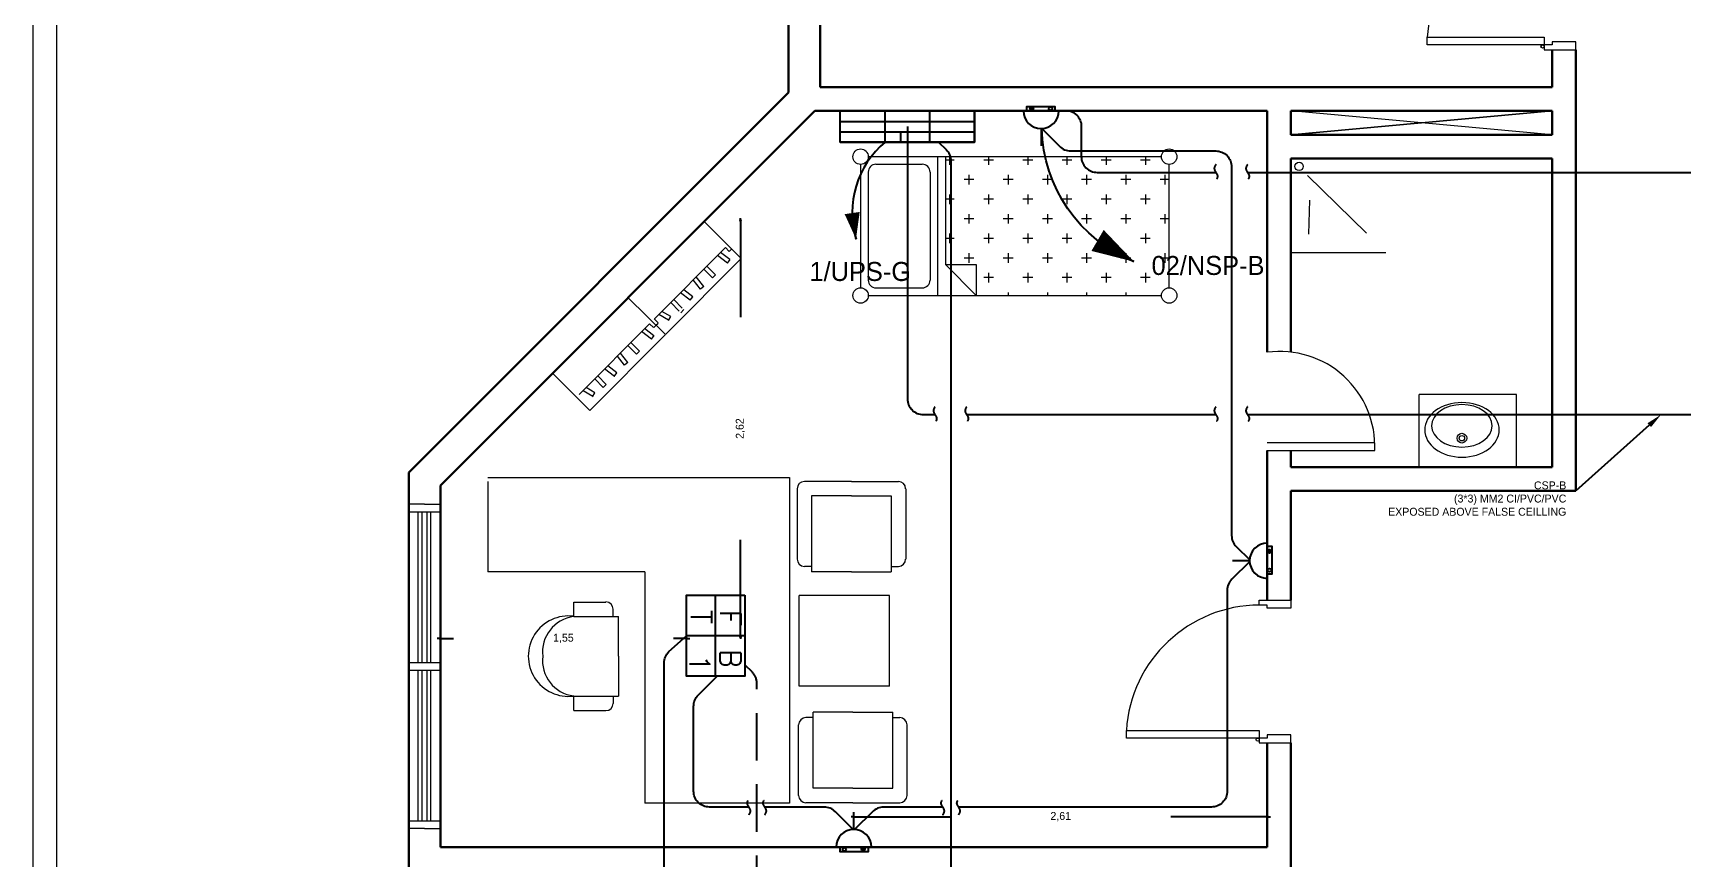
# Model space of a CAD drawing. Extents: x -1451 to 148, y -12854 to 856.
# Drawn here: x 5.32 to 15.75, y 363 to 368.22 of the extents above; entities that cross this region are included whole.
import ezdxf
from ezdxf import colors
from ezdxf.entities.mleader import LeaderData, LeaderLine
from ezdxf.enums import TextEntityAlignment as Align
from ezdxf.math import Vec2, Vec3

# ---------------------------------------------------------------- set-up
doc = ezdxf.new("R2010")
doc.units = 0
doc.header["$LTSCALE"] = 0.15
doc.linetypes.add('HIDDEN', pattern=[0.375, 0.25, -0.125])
doc.linetypes.add('HIDDEN-Z', pattern=[3, 2, -1])
doc.layers.get('0').update_dxf_attribs({"color": 252})
doc.layers.get('Defpoints').update_dxf_attribs({"color": 252})
for name, color, linetype in [('0 BDH', 252, 'Continuous'), ('0 DISCON', 252, 'Continuous'), ('0 NORMAL WIRING', 252, 'Continuous'), ('0 sockets', 252, 'Continuous'), ('0 TEXTT', 4, 'Continuous'), ('0 UPS WIRING', 252, 'Continuous'), ('0 WIRING 3', 4, 'Continuous'), ('AUTOINCR', 7, 'Continuous'), ('E- Power- SYM', 4, 'Continuous'), ('E- Text- Att', 3, 'Continuous'), ('E-SOCK', 2, 'Continuous'), ('ELGEN', 2, 'Continuous'), ('POWER DISTRIBUTION', 4, 'Continuous'), ('TEXT', 3, 'Continuous'), ('WIRING', 4, 'Continuous')]:
    doc.layers.add(name, color=color, linetype=linetype)
for name, color, linetype, lineweight in [('0 DIM', 6, 'Continuous', 5), ('anal', 252, 'Continuous', 20), ('DOOR', 252, 'Continuous', 20), ('FUR', 252, 'Continuous', 9), ('FURNITURE-1', 252, 'Continuous', 9), ('sofa', 252, 'Continuous', 9), ('wall', 252, 'Continuous', 30)]:
    doc.layers.add(name, color=color, linetype=linetype, lineweight=lineweight)
doc.styles.add('E80', font='simplex.shx', dxfattribs={"height": 200})
doc.styles.add('SDC-TEXT-ARB', font='sdc-arb.shx')
doc.dimstyles.new('ISO-25', dxfattribs={"dimtxt": 0.05, "dimasz": 0.01, "dimexe": 0, "dimexo": 0, "dimtad": 0, "dimtoh": 1, "dimtxsty": 'Standard', "dimblk": 'CLOSED', "dimcen": 2.5, "dimse1": 1, "dimse2": 1, "dimclrd": 1, "dimadec": 0, "dimazin": 0, "dimtfac": 1, "dimtix": 1, "dimtmove": 1, "dimatfit": 0, "dimfxl": 1, "dimarcsym": 0})

# ---------------------------------------------------------------- blocks, each defined once
blk = doc.blocks.new('D80')
at = {"layer": 'DOOR'}
for points in [[(0.03, 0.2), (0.03, 0.94), (0.078, 0.94), (0.078, 0.2)], [(0.03, 0.2), (0, 0.2), (0, 0), (0.05, 0), (0.05, 0.15), (0.03, 0.15)], [(0.77, 0.2), (0.8, 0.2), (0.8, 0), (0.75, 0), (0.75, 0.15), (0.77, 0.15)]]:
    blk.add_lwpolyline(points, close=True, dxfattribs=at)
blk.add_circle((0.02, 0.21), 0.01, dxfattribs=at)
blk.add_arc((0.03, 0.2), 0.74, 0, 86.2769, dxfattribs=at)
blk = doc.blocks.new('ELLIPSE')
blk.add_circle((0.5, 0.5), 0.5)
blk = doc.blocks.new('ARCH')
at = {"layer": 'anal'}
for p, q in [((5.325, 326.925), (5.325, 377.4)), ((5.475, 327.075), (5.475, 368.325)), ((14.925, 367.575), (13.275, 367.725)), ((14.925, 367.725), (13.275, 367.575)), ((13.275, 367.575), (14.925, 367.725)), ((14.925, 367.575), (13.275, 367.725)), ((7.8, 365.242), (7.7, 365.242)), ((7.7, 365.192), (7.9, 365.192)), ((7.76, 364.242), (7.76, 365.192)), ((7.785, 364.242), (7.785, 365.192)), ((7.8, 365.242), (7.9, 365.242)), ((7.8, 365.192), (7.9, 365.192)), ((7.815, 364.242), (7.815, 365.192)), ((7.84, 364.242), (7.84, 365.192)), ((7.7, 364.242), (7.9, 364.242)), ((7.9, 364.242), (7.9, 364.192)), ((7.7, 364.192), (7.9, 364.192)), ((7.76, 363.242), (7.76, 364.192)), ((7.785, 363.242), (7.785, 364.192)), ((7.815, 363.242), (7.815, 364.192)), ((7.84, 363.242), (7.84, 364.192)), ((7.7, 363.242), (7.9, 363.242)), ((7.8, 363.192), (7.7, 363.192)), ((7.8, 363.242), (7.9, 363.242)), ((7.8, 363.192), (7.9, 363.192))]:
    blk.add_line(p, q, dxfattribs=at)
at = {"layer": 'DOOR'}
for points in [[(13.075, 364.604), (13.075, 364.634), (13.275, 364.634), (13.275, 364.584), (13.125, 364.584), (13.125, 364.604)], [(13.075, 363.764), (12.235, 363.764), (12.235, 363.812), (13.075, 363.812)], [(13.075, 363.764), (13.075, 363.734), (13.275, 363.734), (13.275, 363.784), (13.125, 363.784), (13.125, 363.764)]]:
    blk.add_lwpolyline(points, close=True, dxfattribs=at)
blk.add_circle((13.065, 363.754), 0.01, dxfattribs=at)
blk.add_arc((13.078, 363.759), 0.845, 90.2218, 176.3889, dxfattribs=at)
at = {"layer": 'FUR'}
for p, q in [((10.555, 367.387), (10.555, 366.607)), ((12.456, 367.436), (10.604, 367.436)), ((10.945, 367.387), (10.652, 367.387)), ((11.042, 367.436), (11.042, 366.559)), ((11.091, 367.436), (11.091, 366.754)), ((11.147, 367.415), (11.091, 367.415)), ((11.116, 367.436), (11.116, 367.384)), ((11.395, 367.415), (11.333, 367.415)), ((11.364, 367.436), (11.364, 367.384)), ((11.643, 367.415), (11.581, 367.415)), ((11.612, 367.436), (11.612, 367.384)), ((11.89, 367.415), (11.828, 367.415)), ((11.859, 367.436), (11.859, 367.384)), ((12.138, 367.415), (12.076, 367.415)), ((12.107, 367.436), (12.107, 367.384)), ((12.386, 367.415), (12.324, 367.415)), ((12.355, 367.436), (12.355, 367.384)), ((12.505, 366.607), (12.505, 367.387)), ((10.604, 367.339), (10.604, 366.656)), ((10.994, 367.339), (10.994, 366.656)), ((11.271, 367.291), (11.209, 367.291)), ((11.24, 367.322), (11.24, 367.26)), ((11.519, 367.291), (11.457, 367.291)), ((11.488, 367.322), (11.488, 367.26)), ((11.767, 367.291), (11.705, 367.291)), ((11.736, 367.322), (11.736, 367.26)), ((12.014, 367.291), (11.952, 367.291)), ((11.983, 367.322), (11.983, 367.26)), ((12.262, 367.291), (12.2, 367.291)), ((12.231, 367.322), (12.231, 367.26)), ((12.505, 367.291), (12.448, 367.291)), ((12.478, 367.322), (12.478, 367.26)), ((11.147, 367.167), (11.091, 367.167)), ((11.116, 367.198), (11.116, 367.136)), ((11.395, 367.167), (11.333, 367.167)), ((11.364, 367.198), (11.364, 367.136)), ((11.643, 367.167), (11.581, 367.167)), ((11.612, 367.198), (11.612, 367.136)), ((11.89, 367.167), (11.828, 367.167)), ((11.859, 367.198), (11.859, 367.136)), ((12.138, 367.167), (12.076, 367.167)), ((12.107, 367.198), (12.107, 367.136)), ((12.386, 367.167), (12.324, 367.167)), ((12.355, 367.198), (12.355, 367.136)), ((11.24, 367.074), (11.24, 367.013)), ((11.488, 367.074), (11.488, 367.013)), ((11.736, 367.074), (11.736, 367.013)), ((11.983, 367.074), (11.983, 367.013)), ((12.231, 367.074), (12.231, 367.013)), ((12.478, 367.074), (12.478, 367.013)), ((11.116, 366.951), (11.116, 366.889)), ((11.271, 367.043), (11.209, 367.043)), ((11.364, 366.951), (11.364, 366.889)), ((11.519, 367.043), (11.457, 367.043)), ((11.612, 366.951), (11.612, 366.889)), ((11.767, 367.043), (11.705, 367.043)), ((11.859, 366.951), (11.859, 366.889)), ((12.014, 367.043), (11.952, 367.043)), ((12.107, 366.951), (12.107, 366.889)), ((12.262, 367.043), (12.2, 367.043)), ((12.355, 366.951), (12.355, 366.889)), ((12.505, 367.043), (12.448, 367.043)), ((11.147, 366.92), (11.091, 366.92)), ((11.395, 366.92), (11.333, 366.92)), ((11.643, 366.92), (11.581, 366.92)), ((11.89, 366.92), (11.828, 366.92)), ((12.138, 366.92), (12.076, 366.92)), ((12.386, 366.92), (12.324, 366.92)), ((11.286, 366.559), (11.091, 366.754)), ((11.091, 366.754), (11.286, 366.754)), ((11.271, 366.796), (11.209, 366.796)), ((11.24, 366.827), (11.24, 366.765)), ((11.286, 366.754), (11.286, 366.559)), ((11.519, 366.796), (11.457, 366.796)), ((11.488, 366.827), (11.488, 366.765)), ((11.767, 366.796), (11.705, 366.796)), ((11.736, 366.827), (11.736, 366.765)), ((12.014, 366.796), (11.952, 366.796)), ((11.983, 366.827), (11.983, 366.765)), ((12.262, 366.796), (12.2, 366.796)), ((12.231, 366.827), (12.231, 366.765)), ((12.505, 366.796), (12.448, 366.796)), ((12.478, 366.827), (12.478, 366.765)), ((11.395, 366.672), (11.333, 366.672)), ((11.364, 366.703), (11.364, 366.641)), ((11.643, 366.672), (11.581, 366.672)), ((11.612, 366.703), (11.612, 366.641)), ((11.89, 366.672), (11.828, 366.672)), ((11.859, 366.703), (11.859, 366.641)), ((12.138, 366.672), (12.076, 366.672)), ((12.107, 366.703), (12.107, 366.641)), ((12.386, 366.672), (12.324, 366.672)), ((12.355, 366.703), (12.355, 366.641)), ((10.604, 366.559), (12.456, 366.559)), ((10.652, 366.607), (10.945, 366.607)), ((11.488, 366.579), (11.488, 366.559)), ((11.736, 366.579), (11.736, 366.559)), ((11.983, 366.579), (11.983, 366.559)), ((12.231, 366.579), (12.231, 366.559)), ((8.2, 365.409), (10.105, 365.409)), ((8.2, 365.385), (8.2, 364.814)), ((10.105, 365.409), (10.105, 363.352)), ((10.497, 365.385), (10.2, 365.385)), ((10.497, 365.385), (10.794, 365.385)), ((10.154, 365.339), (10.154, 364.894)), ((10.245, 365.294), (10.245, 364.814)), ((10.497, 365.294), (10.245, 365.294)), ((10.497, 365.294), (10.748, 365.294)), ((10.748, 365.294), (10.748, 364.814)), ((10.84, 365.339), (10.84, 364.894)), ((9.191, 364.814), (8.2, 364.814)), ((9.191, 364.814), (9.191, 363.352)), ((10.245, 364.848), (10.2, 364.848)), ((10.497, 364.814), (10.245, 364.814)), ((10.497, 364.814), (10.748, 364.814)), ((10.748, 364.848), (10.794, 364.848)), ((10.166, 364.092), (10.166, 364.664)), ((10.737, 364.664), (10.166, 364.664)), ((10.737, 364.092), (10.737, 364.664)), ((8.742, 364.623), (8.946, 364.623)), ((8.742, 364.532), (8.742, 364.623)), ((8.992, 364.532), (8.992, 364.578)), ((8.742, 364.532), (9.026, 364.532)), ((9.026, 364.281), (9.026, 364.532)), ((9.026, 364.281), (9.026, 364.029)), ((8.742, 363.938), (8.742, 364.029)), ((8.742, 364.029), (9.026, 364.029)), ((8.992, 364.029), (8.992, 363.983)), ((10.737, 364.092), (10.166, 364.092)), ((8.742, 363.938), (8.946, 363.938)), ((10.506, 363.927), (10.255, 363.927)), ((10.255, 363.447), (10.255, 363.927)), ((10.506, 363.927), (10.758, 363.927)), ((10.758, 363.447), (10.758, 363.927)), ((10.163, 363.401), (10.163, 363.847)), ((10.255, 363.893), (10.209, 363.893)), ((10.758, 363.893), (10.803, 363.893)), ((10.849, 363.401), (10.849, 363.847)), ((10.506, 363.447), (10.255, 363.447)), ((10.506, 363.447), (10.758, 363.447)), ((10.105, 363.352), (9.191, 363.352)), ((10.506, 363.355), (10.209, 363.355)), ((10.506, 363.355), (10.803, 363.355))]:
    blk.add_line(p, q, dxfattribs=at)
for centre, radius in [((10.555, 367.436), 0.0488), ((12.505, 367.436), 0.0488), ((10.555, 366.559), 0.0487), ((12.505, 366.559), 0.0488)]:
    blk.add_circle(centre, radius, dxfattribs=at)
for centre, radius, start, end in [((10.652, 367.339), 0.0488, 90, 180), ((10.945, 367.339), 0.0488, 0, 90), ((10.652, 366.656), 0.0488, 180, 270), ((10.945, 366.656), 0.0488, 270, 0), ((10.2, 365.339), 0.0457, 90, 180), ((10.794, 365.339), 0.0457, 360, 90), ((10.2, 364.894), 0.0457, 180, 270), ((10.794, 364.894), 0.0457, 270, 360), ((8.946, 364.578), 0.0457, 0, 90), ((8.709, 364.281), 0.254, 82.4334, 277.5666), ((8.77, 364.308), 0.225, 97.1177, 187.1177), ((8.77, 364.253), 0.225, 172.8823, 262.8823), ((8.946, 363.983), 0.0457, 270, 0), ((10.209, 363.847), 0.0457, 90, 180), ((10.803, 363.847), 0.0457, 0, 90), ((10.209, 363.401), 0.0457, 180, 270), ((10.803, 363.401), 0.0457, 270, 0)]:
    blk.add_arc(centre, radius, start, end, dxfattribs=at)
at = {"layer": 'FURNITURE-1'}
for p, q in [((9.801, 366.793), (9.566, 367.027)), ((9.701, 366.862), (9.252, 366.411)), ((9.725, 366.838), (9.701, 366.862)), ((9.741, 366.854), (9.725, 366.838)), ((9.801, 366.793), (9.325, 366.315)), ((9.638, 366.69), (9.583, 366.744)), ((9.713, 366.764), (9.651, 366.812)), ((9.729, 366.786), (9.67, 366.831)), ((9.713, 366.764), (9.73, 366.787)), ((9.543, 366.6), (9.498, 366.658)), ((9.565, 366.617), (9.517, 366.677)), ((9.619, 366.67), (9.564, 366.725)), ((9.638, 366.69), (9.619, 366.67)), ((9.322, 366.312), (9.087, 366.545)), ((9.428, 366.479), (9.374, 366.533)), ((9.479, 366.529), (9.417, 366.577)), ((9.495, 366.551), (9.437, 366.596)), ((9.478, 366.529), (9.495, 366.551)), ((9.565, 366.617), (9.543, 366.6)), ((9.342, 366.403), (9.28, 366.439)), ((9.356, 366.426), (9.3, 366.459)), ((9.341, 366.401), (9.356, 366.426)), ((9.409, 366.46), (9.355, 366.514)), ((9.438, 366.47), (9.419, 366.45)), ((9.221, 366.381), (8.776, 365.933)), ((9.233, 366.283), (9.171, 366.331)), ((9.249, 366.304), (9.19, 366.35)), ((9.246, 366.357), (9.221, 366.381)), ((9.263, 366.372), (9.248, 366.357)), ((9.275, 366.387), (9.251, 366.411)), ((9.26, 366.369), (9.275, 366.384)), ((9.322, 366.312), (8.845, 365.833)), ((9.139, 366.189), (9.084, 366.243)), ((9.158, 366.208), (9.104, 366.263)), ((9.233, 366.283), (9.25, 366.306)), ((9.015, 366.07), (8.957, 366.115)), ((9.064, 366.119), (9.018, 366.177)), ((9.085, 366.135), (9.037, 366.196)), ((9.085, 366.135), (9.064, 366.119)), ((9.158, 366.208), (9.139, 366.189)), ((8.845, 365.833), (8.609, 366.068)), ((8.929, 365.979), (8.875, 366.033)), ((8.948, 365.998), (8.894, 366.052)), ((8.999, 366.048), (8.937, 366.096)), ((8.998, 366.047), (9.015, 366.07)), ((8.862, 365.921), (8.801, 365.958)), ((8.876, 365.945), (8.82, 365.978)), ((8.861, 365.92), (8.876, 365.945)), ((8.948, 365.998), (8.929, 365.979))]:
    blk.add_line(p, q, dxfattribs=at)
at = {"layer": 'FURNITURE-1', "ltscale": 0.5}
for p, q in [((14.701, 365.934), (14.085, 365.934)), ((14.085, 365.475), (14.085, 365.934)), ((14.701, 365.475), (14.701, 365.934))]:
    blk.add_line(p, q, dxfattribs=at)
at = {"layer": 'sofa'}
for p, q in [((13.38, 367.318), (13.752, 366.953)), ((13.388, 366.946), (13.395, 367.161)), ((13.275, 366.831), (13.875, 366.831)), ((13.125, 365.631), (13.804, 365.631)), ((13.125, 365.581), (13.804, 365.581))]:
    blk.add_line(p, q, dxfattribs=at)
for centre, radius in [((13.326, 367.375), 0.0268), ((14.355, 365.658), 0.0306), ((14.355, 365.658), 0.0172)]:
    blk.add_circle(centre, radius, dxfattribs=at)
blk.add_arc((13.205, 365.606), 0.6, 357.612, 97.6539, dxfattribs=at)
at = {"layer": 'wall'}
for p, q in [((10.1, 369.08), (10.1, 367.841)), ((10.3, 369.08), (10.3, 367.875)), ((14.925, 368.112), (14.925, 367.875)), ((15.075, 368.112), (15.075, 367.725)), ((7.7, 365.441), (10.1, 367.841)), ((10.1, 367.841), (7.7, 365.441)), ((10.3, 367.875), (14.925, 367.875)), ((14.925, 367.875), (10.3, 367.875)), ((15.075, 367.875), (15.075, 365.325)), ((15.075, 365.325), (15.075, 367.875)), ((7.9, 365.359), (10.266, 367.725)), ((10.266, 367.725), (7.9, 365.359)), ((10.266, 367.725), (13.125, 367.725)), ((13.125, 367.725), (10.266, 367.725)), ((13.125, 367.725), (13.125, 366.201)), ((14.925, 367.725), (13.275, 367.725)), ((14.925, 367.725), (13.275, 367.725)), ((13.275, 367.725), (13.275, 367.575)), ((13.275, 367.725), (14.925, 367.725)), ((14.925, 367.725), (14.925, 367.575)), ((14.925, 367.725), (14.925, 367.575)), ((14.925, 367.725), (14.925, 367.575)), ((13.275, 367.575), (14.925, 367.575)), ((13.275, 367.425), (13.275, 366.202)), ((13.275, 367.425), (14.925, 367.425)), ((14.925, 365.475), (14.925, 367.425)), ((14.925, 367.425), (14.925, 365.475)), ((14.925, 367.425), (14.925, 365.475)), ((13.125, 365.581), (13.125, 364.634)), ((13.275, 365.581), (13.275, 365.475)), ((7.7, 360.559), (7.7, 365.441)), ((13.275, 365.475), (14.925, 365.475)), ((7.9, 363.075), (7.9, 365.359)), ((13.275, 365.325), (13.275, 364.634)), ((13.275, 365.325), (15.075, 365.325)), ((13.125, 363.734), (13.125, 363.075)), ((13.275, 363.734), (13.275, 362.925)), ((7.9, 363.075), (13.125, 363.075)), ((13.275, 362.266), (13.275, 363.075))]:
    blk.add_line(p, q, dxfattribs=at)
at = {"layer": 'DOOR', "rotation": 90}
blk.add_blockref('D80', (15.075, 368.112), dxfattribs=at)
at = {"layer": 'sofa', "extrusion": (0, 0, -1), "rotation": 180}
for p, xscale, yscale, zscale in [((-14.12, 365.883), 0.4712399999999661, 0.3450149999999894, -0.47124), ((-14.164, 365.87), 0.3824999999999932, 0.2677499999999782, -0.3825)]:
    blk.add_blockref('ELLIPSE', p, dxfattribs=dict(at, xscale=xscale, yscale=yscale, zscale=zscale))
blk = doc.blocks.new('*U292')
at = {"linetype": 'ByBlock'}
h = blk.add_hatch(dxfattribs=at)
h.set_pattern_fill('ANGLE', color=2)
h.set_pattern_definition([(0, (-301.6926, 2.516), (0, 6.985), [5.08, -1.905]), (90, (-301.6926, 2.516), (-6.985, 4e-16), [5.08, -1.905])])
h.paths.add_polyline_path([(87, -25, 1), (127, -25, 1)])
at = {"color": 6, "linetype": 'ByBlock'}
blk.add_lwpolyline([(-154, 0), (164, 0), (164, -52), (-154, -52)], close=True, dxfattribs=at)
for centre in [(-107, -25), (107, -25)]:
    blk.add_circle(centre, 20.1, dxfattribs=at)
at = {"layer": 'E-SOCK'}
for p, q in [((0, 200), (0, 395)), ((-300, 0), (300, 0))]:
    blk.add_line(p, q, dxfattribs=at)
blk.add_arc((0, 0), 200, 0, 180, dxfattribs=at)
blk = doc.blocks.new('BHU')
at = {"layer": '0 UPS WIRING', "linetype": 'ByBlock'}
h = blk.add_hatch(dxfattribs=at)
h.set_pattern_fill('ANGLE', color=2)
h.set_pattern_definition([(0, (-191.761, -360.1), (0, 6.985), [5.08, -1.905]), (90, (-191.761, -360.1), (-6.985, 4e-16), [5.08, -1.905])])
h.paths.add_polyline_path([(-0.424, 0), (-0.424, -0.066), (-0.141, -0.066), (-0.141, 0)])
h.paths.add_polyline_path([(0.141, 0), (0.141, -0.066), (0.424, -0.066), (0.424, 0)])
h.paths.add_polyline_path([(-0.141, -0.131), (-0.141, -0.197), (0.141, -0.197), (0.141, -0.131)])
at = {"layer": '0 UPS WIRING', "color": 2, "linetype": 'ByBlock'}
for p, q in [((-0.424, -0.197), (-0.424, 0)), ((-0.141, -0.197), (-0.141, 0)), ((0.141, -0.197), (0.141, 0)), ((0.424, -0.197), (0.424, 0)), ((-0.424, 0), (0.424, 0)), ((-0.424, -0.066), (0.424, -0.066)), ((-0.424, -0.131), (0.424, -0.131)), ((-0.424, -0.197), (0.424, -0.197))]:
    blk.add_line(p, q, dxfattribs=at)
blk.add_lwpolyline([(-0.424, 0), (0.424, 0), (0.424, -0.197), (-0.424, -0.197)], close=True, dxfattribs=at)
blk = doc.blocks.new('endtick', base_point=(-3267.27, -69559.4))
at = {"layer": 'WIRING', "color": 2, "linetype": 'HIDDEN'}
blk.add_spline([(-3267.27, -69509.4), (-3276.985, -69534.4), (-3267.27, -69559.4), (-3256.425, -69584.4), (-3267.27, -69609.4)], degree=3, dxfattribs=at)
blk = doc.blocks.new('*U64')
at = {"transparency": 33554687}
blk.add_line((-558.4, 70.7), (-626.2, 129.6), dxfattribs=at)
blk.add_lwpolyline([(-626.2, 129.6, 0, 96, 0), (-492.9, 30.1, 96, 96, 0)], format="xyseb", dxfattribs=at)
at = {"ltscale": 0.2, "transparency": 33554687}
blk.add_arc((-214.3, 542.2), 583, 225.05092, 291.56782, dxfattribs=at)
blk = doc.blocks.new('N')
at = {"layer": 'TEXT', "transparency": 33554687, "xscale": -0.0016, "yscale": 0.0016, "zscale": 0.0016, "rotation": 68.01807446485657}
blk.add_blockref('*U64', (0, 0), dxfattribs=at)
blk = doc.blocks.new('U')
at = {"color": 2, "transparency": 33554687}
blk.add_line((0.203, 0.525), (0.184, 0.612), dxfattribs=at)
blk.add_lwpolyline([(0.184, 0.612, 0, 0.096, 0), (0.208, 0.448, 0.096, 0.096, 0)], format="xyseb", dxfattribs=at)
at = {"color": 2, "ltscale": 0.2, "transparency": 33554687}
blk.add_arc((-0.375, 0.446), 0.583, 310.035, 16.5519, dxfattribs=at)
blk = doc.blocks.new('FB1')
at = {"layer": 'E- Power- SYM', "color": 4}
for p, q in [((0, 246, 0), (0, -246, 0)), ((341, 0, 0), (-341, 0, 0))]:
    blk.add_line(p, q, dxfattribs=at)
at = {"layer": 'E- Power- SYM', "color": 4, "elevation": 0}
blk.add_lwpolyline([(-341, 246), (341, 246), (341, -246), (-341, -246)], close=True, dxfattribs=at)
at = {"layer": 'E- Text- Att', "color": 1, "style": 'E80'}
for s, p in [('F', (-217, 38, 0)), ('B', (114, 38, 0)), ('T', (-217, -208, 0))]:
    blk.add_text(s, height=174, dxfattribs=at).set_placement(p)
at = {"layer": 'POWER DISTRIBUTION', "style": 'E80'}
blk.add_text('1', height=171, dxfattribs=at).set_placement((158, -221, 0))
blk = doc.blocks.new('_Closed')
at = {"color": 0, "linetype": 'ByBlock', "lineweight": -2}
for p, q in [((-1, 0.2), (0, 0)), ((-1, 0.2), (-1, -0.2)), ((0, 0), (-1, -0.2)), ((0, 0), (-1, 0))]:
    blk.add_line(p, q, dxfattribs=at)
blk = doc.blocks.new('*D408')
at = {"layer": '0 DIM', "color": 1, "linetype": 'ByBlock', "lineweight": -2, "transparency": 16777216}
for p, q in [((7.89, 364.393), (7.88, 364.393)), ((7.9, 364.393), (7.982, 364.393)), ((9.455, 364.393), (9.373, 364.393)), ((9.465, 364.393), (9.475, 364.393))]:
    blk.add_line(p, q, dxfattribs=at)
at = {"layer": 'Defpoints', "color": 0, "linetype": 'ByBlock', "transparency": 16777216}
for p in [(7.9, 364.41), (7.9, 364.393), (9.455, 364.41)]:
    blk.add_point(p, dxfattribs=at)
at = {"layer": '0 DIM', "color": 1, "linetype": 'ByBlock', "lineweight": -2, "transparency": 16777216, "xscale": 0.01, "yscale": 0.01, "zscale": 0.01}
blk.add_blockref('_Closed', (7.9, 364.393), dxfattribs=at)
at = {"layer": '0 DIM', "color": 1, "linetype": 'ByBlock', "lineweight": -2, "transparency": 16777216, "xscale": 0.01, "yscale": 0.01, "zscale": 0.01, "rotation": 180}
blk.add_blockref('_Closed', (9.455, 364.393), dxfattribs=at)
at = {"layer": '0 DIM', "color": 0, "linetype": 'ByBlock', "transparency": 16777216, "insert": (8.677, 364.393), "char_height": 0.05, "attachment_point": 5}
blk.add_mtext('1,55', dxfattribs=at)
blk = doc.blocks.new('*D409')
at = {"layer": '0 DIM', "color": 1, "linetype": 'ByBlock', "lineweight": -2, "transparency": 16777216}
for p, q in [((9.796, 367.037), (9.796, 367.047)), ((9.796, 367.027), (9.796, 366.423)), ((9.796, 364.41), (9.796, 365.015)), ((9.796, 364.4), (9.796, 364.39))]:
    blk.add_line(p, q, dxfattribs=at)
at = {"layer": 'Defpoints', "color": 0, "linetype": 'ByBlock', "transparency": 16777216}
for p in [(9.566, 367.027), (9.796, 367.027), (9.639, 364.41)]:
    blk.add_point(p, dxfattribs=at)
at = {"layer": '0 DIM', "color": 1, "linetype": 'ByBlock', "lineweight": -2, "transparency": 16777216, "xscale": 0.01, "yscale": 0.01, "zscale": 0.01}
for p, rotation in [((9.796, 367.027), 270), ((9.796, 364.41), 90)]:
    blk.add_blockref('_Closed', p, dxfattribs=dict(at, rotation=rotation))
at = {"layer": '0 DIM', "color": 0, "linetype": 'ByBlock', "transparency": 16777216, "insert": (9.796, 365.719), "char_height": 0.05, "attachment_point": 5, "rotation": 90}
blk.add_mtext('2,62', dxfattribs=at)
blk = doc.blocks.new('*D410')
at = {"layer": '0 DIM', "color": 1, "linetype": 'ByBlock', "lineweight": -2, "transparency": 16777216}
for p, q in [((10.505, 363.267), (10.495, 363.267)), ((10.515, 363.267), (11.124, 363.267)), ((13.125, 363.267), (12.516, 363.267)), ((13.135, 363.267), (13.145, 363.267))]:
    blk.add_line(p, q, dxfattribs=at)
at = {"layer": 'Defpoints', "color": 0, "linetype": 'ByBlock', "transparency": 16777216}
for p in [(13.125, 363.267), (10.515, 363.075), (13.125, 363.075)]:
    blk.add_point(p, dxfattribs=at)
at = {"layer": '0 DIM', "color": 1, "linetype": 'ByBlock', "lineweight": -2, "transparency": 16777216, "xscale": 0.01, "yscale": 0.01, "zscale": 0.01}
blk.add_blockref('_Closed', (10.515, 363.267), dxfattribs=at)
at = {"layer": '0 DIM', "color": 1, "linetype": 'ByBlock', "lineweight": -2, "transparency": 16777216, "xscale": 0.01, "yscale": 0.01, "zscale": 0.01, "rotation": 180}
blk.add_blockref('_Closed', (13.125, 363.267), dxfattribs=at)
at = {"layer": '0 DIM', "color": 0, "linetype": 'ByBlock', "transparency": 16777216, "insert": (11.82, 363.267), "char_height": 0.05, "attachment_point": 5}
blk.add_mtext('2,61', dxfattribs=at)

msp = doc.modelspace()

# ---------------------------------------------------------------- linework, layer by layer
at = {"layer": '0 NORMAL WIRING', "color": 3}
for points in [[(11.7, 367.614), (11.812, 367.502, 0.198912), (11.883, 367.472), (12.8, 367.472, -0.414214), (12.9, 367.372), (12.9, 365.044, 0.198912), (12.929, 364.973), (13.014, 364.889)], [(13.014, 364.88), (12.902, 364.767, 0.198912), (12.872, 364.697), (12.872, 363.428, -0.414214), (12.772, 363.328), (11.175, 363.328)], [(9.466, 361.718), (9.344, 361.831, -0.198912), (9.314, 361.901), (9.314, 364.239, -0.198912), (9.344, 364.31), (9.455, 364.41)], [(9.85, 363.328), (9.6, 363.328, -0.414214), (9.5, 363.428), (9.5, 363.964, -0.198912), (9.529, 364.035), (9.648, 364.155)], [(10.508, 363.186), (10.396, 363.298, 0.198912), (10.325, 363.328), (9.95, 363.328)], [(11.075, 363.328), (10.7, 363.328, 0.198912), (10.63, 363.298), (10.517, 363.186)]]:
    msp.add_lwpolyline(points, format="xyb", dxfattribs=at)
at = {"layer": '0 NORMAL WIRING', "color": 2, "linetype": 'HIDDEN-Z'}
msp.add_lwpolyline([(9.9, 362.722), (9.9, 364.108, 0.198912), (9.871, 364.179), (9.823, 364.226)], format="xyb", dxfattribs=at)
at = {"layer": '0 sockets', "color": 1, "linetype": 'ByBlock'}
msp.add_lwpolyline([(11.757, 367.728), (11.85, 367.728, -0.414214), (11.95, 367.628), (11.95, 367.437, 0.414214), (12.05, 367.337), (12.8, 367.337)], format="xyb", dxfattribs=at)
at = {"layer": '0 sockets', "color": 6, "linetype": 'ByBlock'}
msp.add_lwpolyline([(10.851, 367.627), (10.851, 365.907, 0.414214), (10.951, 365.807), (11.025, 365.807)], format="xyb", dxfattribs=at)
at = {"layer": '0 sockets', "color": 1, "linetype": 'ByBlock'}
msp.add_lwpolyline([(13, 367.337), (16.032, 367.337)], dxfattribs=at)
at = {"layer": '0 sockets', "color": 6, "linetype": 'ByBlock'}
for points in [[(11.225, 365.807), (12.8, 365.807)], [(13, 365.807), (16.885, 365.807)]]:
    msp.add_lwpolyline(points, dxfattribs=at)
at = {"layer": '0 UPS WIRING', "color": 2, "linetype": 'ByBlock'}
msp.add_lwpolyline([(10.851, 367.725), (10.851, 367.725)], dxfattribs=at)
msp.add_lwpolyline([(11.048, 367.528), (11.096, 367.481, -0.198912), (11.125, 367.41), (11.125, 358.643, -0.198912), (11.096, 358.572), (10.995, 358.472)], format="xyb", dxfattribs=at)

# ---------------------------------------------------------------- block references
at = {"layer": '0 BDH', "color": 6, "linetype": 'ByBlock'}
for name, p, rotation in [('N', (11.7, 367.614), 224.9999999999966), ('U', (10.71, 367.528), 180)]:
    msp.add_blockref(name, p, dxfattribs=dict(at, rotation=rotation))
at = {"layer": '0 BDH', "color": 2, "linetype": 'ByBlock'}
msp.add_blockref('BHU', (10.851, 367.725), dxfattribs=at)
at = {"layer": '0 DISCON', "color": 6, "linetype": 'ByBlock', "xscale": 0.001, "yscale": 0.001, "zscale": 0.001}
for p, rotation in [((9.85, 363.328), 180), ((9.95, 363.328), 180), ((11.075, 363.328), 180), ((11.175, 363.328), 179.999999999998)]:
    msp.add_blockref('endtick', p, dxfattribs=dict(at, rotation=rotation))
at = {"layer": '0 sockets', "color": 3}
msp.add_blockref('ARCH', (0, 0), dxfattribs=at)
at = {"layer": '0 sockets', "color": 3, "xscale": 0.0005570000000000001, "yscale": 0.0005570000000000001, "zscale": 0.0005570000000000001}
for p, rotation in [((11.696, 367.725), 180), ((13.125, 364.884), 90)]:
    msp.add_blockref('*U292', p, dxfattribs=dict(at, rotation=rotation))
msp.add_blockref('*U292', (10.512, 363.075), dxfattribs=at)
at = {"layer": '0 WIRING 3', "color": 6, "linetype": 'ByBlock', "xscale": 0.001, "yscale": 0.001, "zscale": 0.001}
for p in [(12.8, 367.337), (13, 367.337), (11.025, 365.807), (11.225, 365.807), (12.8, 365.807), (13, 365.807)]:
    msp.add_blockref('endtick', p, dxfattribs=at)
at = {"layer": 'ELGEN', "xscale": 0.00075, "yscale": 0.00075, "zscale": 0.00075, "rotation": 270}
msp.add_blockref('FB1', (9.639, 364.41), dxfattribs=at)

# ---------------------------------------------------------------- texts
at = {"layer": '0 BDH', "color": 6, "linetype": 'ByBlock', "style": 'SDC-TEXT-ARB'}
msp.add_text('1/UPS-G', height=0.12, dxfattribs=at).set_placement((10.553, 366.711), align=Align.MIDDLE_CENTER)
at = {"layer": 'AUTOINCR', "color": 1, "linetype": 'ByBlock'}
msp.add_text('02/NSP-B', height=0.12, dxfattribs=at).set_placement((12.394, 366.653), align=Align.BOTTOM_LEFT)

# ---------------------------------------------------------------- dimensions: what is measured, and where the dimension line sits
at = {"layer": '0 DIM', "color": 6, "linetype": 'ByBlock'}
dim = msp.add_linear_dim(base=(9.796, 367.027), p1=(9.639, 364.41), p2=(9.566, 367.027), angle=90, dimstyle='ISO-25', dxfattribs=at)
dim.commit()
dim.dimension.update_dxf_attribs({"geometry": '*D409', "text_midpoint": (9.796, 365.719)})
for base, p1, p2, picture, middle in [((7.9, 364.393), (9.4547, 364.4105), (7.9, 364.4105), '*D408', (8.6773, 364.393)), ((13.125, 363.267), (10.515, 363.075), (13.125, 363.075), '*D410', (11.82, 363.267))]:
    dim = msp.add_linear_dim(base=base, p1=p1, p2=p2, dimstyle='ISO-25', dxfattribs=at)
    dim.commit()
    dim.dimension.update_dxf_attribs({"geometry": picture, "text_midpoint": middle})

# ---------------------------------------------------------------- leaders
at = {"layer": '0 TEXTT', "color": 6, "linetype": 'ByBlock'}
ml = msp.add_multileader_mtext('Standard', dxfattribs=at)
ml.set_content('{\\C2;CSP-B\\P(3*3) MM2 CI/PVC/PVC\\PEXPOSED ABOVE FALSE CEILLING}', color=6)
ml.set_leader_properties(color=4)
ml.build(insert=Vec2(0, 0))
ml.multileader.update_dxf_attribs({"text_right_attachment_type": 6, "dogleg_length": 0.05, "arrow_head_size": 0.1})
ctx = ml.context
ctx.base_point, ctx.char_height, ctx.arrow_head_size, ctx.landing_gap_size = Vec3(13.638, 365.36), 0.05, 0.1, 0.01
ctx.right_attachment, ctx.text_align_type = 6, 2
notes = []
notes.append((ctx, [(0, (1, 1, 0), (15.075, 365.325), (-1, 0), 0.05, [(0, [(15.614, 365.807)], 0, [])])]))
ctx.mtext.insert, ctx.mtext.width, ctx.mtext.alignment, ctx.mtext.flow_direction = Vec3(15.015, 365.385), 2.66233, 3, 5
for ctx, leaders in notes:
    for number, flags, end, landing, length, lines in leaders:
        leader = LeaderData()
        leader.index, (leader.has_last_leader_line, leader.has_dogleg_vector, leader.attachment_direction) = number, flags
        leader.last_leader_point, leader.dogleg_vector, leader.dogleg_length = Vec3(end), Vec3(landing), length
        for number, points, colour, breaks in lines:
            line = LeaderLine()
            line.index, line.vertices, line.color, line.breaks = number, Vec3.list(points), colors.encode_raw_color(colour), breaks
            leader.lines.append(line)
        ctx.leaders.append(leader)

doc.saveas('drawing.dxf')
